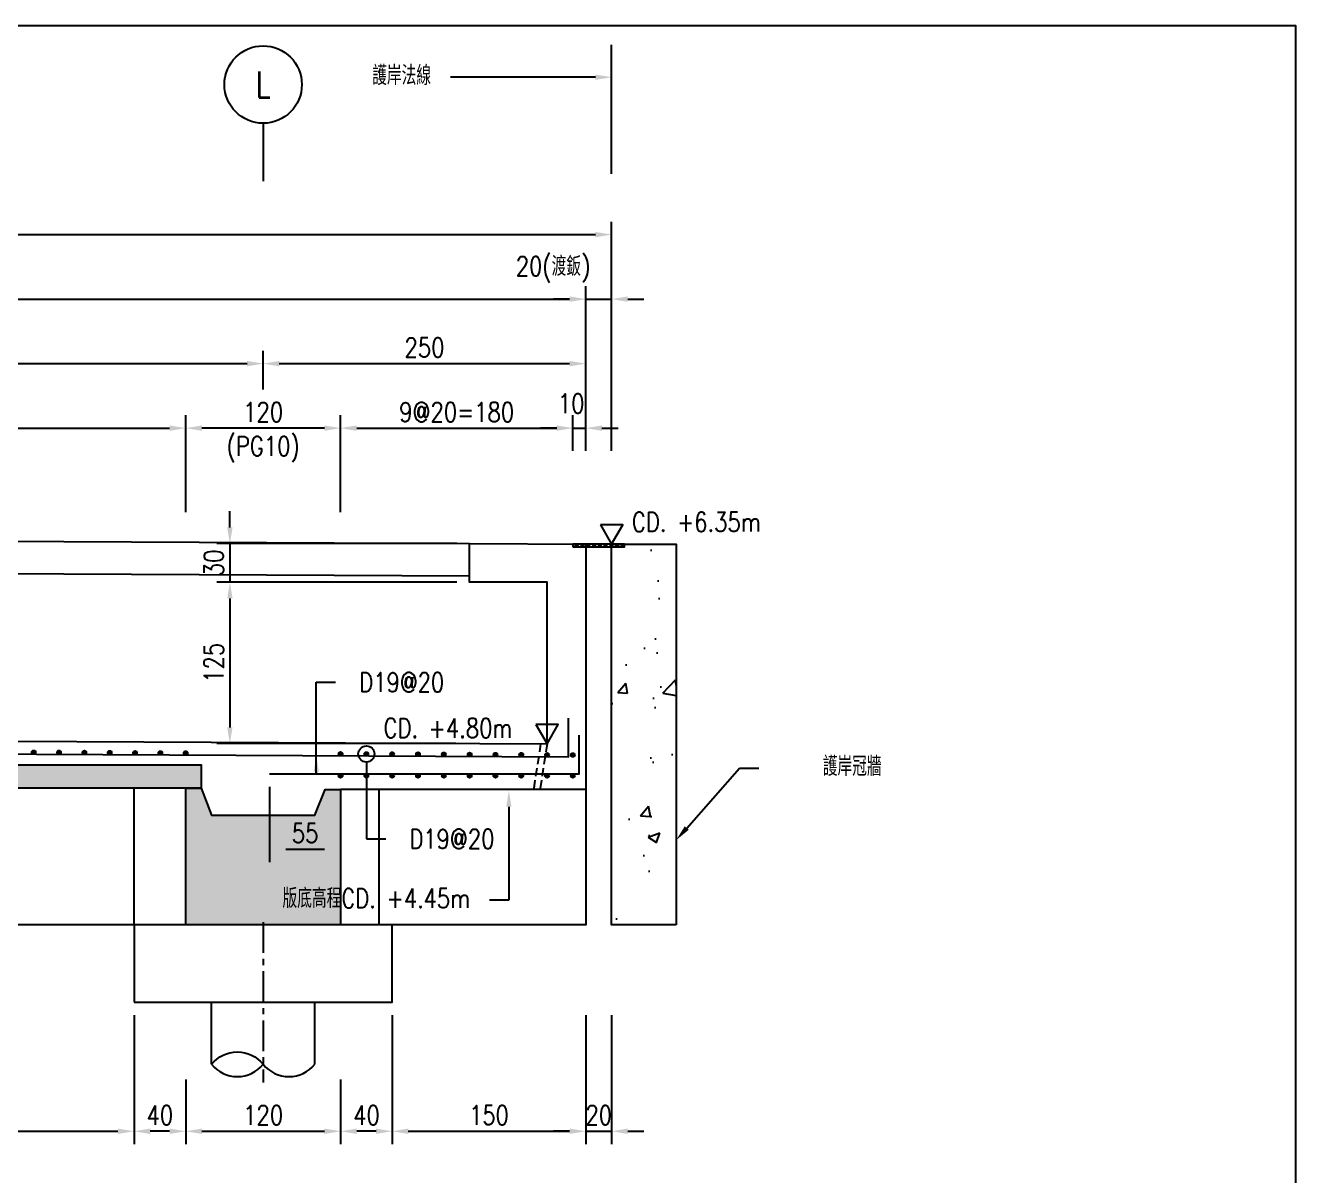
# Model space of a CAD drawing. Extents: x -791 to 13121, y -31587 to 2944.
# Drawn here: x 2961 to 3945, y -9179 to -8287 of the extents above; entities that cross this region are included whole.
import ezdxf
from ezdxf import colors
from ezdxf.entities.mleader import LeaderData, LeaderLine
from ezdxf.enums import TextEntityAlignment as Align
from ezdxf.math import Vec2, Vec3

# ---------------------------------------------------------------- set-up
doc = ezdxf.new("R2010")
doc.units = 0
doc.header["$LTSCALE"] = 0.05
doc.linetypes.add('CENTER', pattern=[50.8, 31.75, -6.35, 6.35, -6.35])
doc.linetypes.add('DASHED', pattern=[19.05, 12.7, -6.35])
doc.layers.get('0').update_dxf_attribs({"linetype": 'CONTINUOUS'})
doc.layers.get('Defpoints').update_dxf_attribs({"linetype": 'CONTINUOUS'})
for name, color, linetype in [('HB_0', 7, 'CONTINUOUS'), ('HB_DIM', 1, 'CONTINUOUS'), ('HB_ReBar', 3, 'CONTINUOUS'), ('HB_SYMBOLS', 7, 'CONTINUOUS'), ('HB_TXT_CTEXT', 2, 'CONTINUOUS'), ('底圖', 7, 'CONTINUOUS'), ('預鑄梁', 4, 'CONTINUOUS'), ('預鑄版_HATCH', 253, 'CONTINUOUS')]:
    doc.layers.add(name, color=color, linetype=linetype)
doc.styles.get("Standard").update_dxf_attribs({"font": 'ROMANS.shx', "width": 0.8, "bigfont": 'lchinap.shx'})
doc.dimstyles.new('50cm', dxfattribs={"dimscale": 5, "dimtxt": 3, "dimasz": 2.5, "dimexe": 2, "dimexo": 2, "dimgap": 1, "dimtad": 1, "dimdsep": 46, "dimtxsty": 'Standard', "dimcen": 0, "dimclrt": 2, "dimadec": 0, "dimazin": 0, "dimtfac": 1, "dimtix": 1, "dimtmove": 2, "dimatfit": 3, "dimfxl": 0, "dimtolj": 1, "dimtzin": 0, "dimarcsym": 0})

# ---------------------------------------------------------------- blocks, each defined once
blk = doc.blocks.new('預鑄樁帽2x2')
at = {"layer": 'HB_0'}
blk.add_lwpolyline([(-100, 0), (100, 0), (100, 60), (-100, 60)], close=True, dxfattribs=at)
blk = doc.blocks.new('*D100')
at = {"layer": 'Defpoints', "color": 0}
for p in [(3395, -8499.67), (3395, -8627.17), (415, -8674.67)]:
    blk.add_point(p, dxfattribs=at)
at = {"layer": 'HB_DIM', "color": 0, "lineweight": -2}
for p, q in [((415, -8664.67), (415, -8489.67)), ((3395, -8617.17), (3395, -8489.67)), ((427.5, -8499.67), (3382.5, -8499.67))]:
    blk.add_line(p, q, dxfattribs=at)
at = {"layer": 'HB_DIM', "color": 0}
for points in [[(427.5, -8497.58), (427.5, -8501.75), (415, -8499.67)], [(3382.5, -8497.58), (3382.5, -8501.75), (3395, -8499.67)]]:
    blk.add_solid(points, dxfattribs=at)
at = {"layer": 'HB_DIM', "color": 2, "insert": (1905, -8487.17), "char_height": 15, "attachment_point": 5}
blk.add_mtext('\\A1;2980', dxfattribs=at)
blk = doc.blocks.new('*D105')
at = {"layer": 'Defpoints', "color": 0}
for p in [(3145, -8549.67), (2495, -8579.67), (3145, -8579.67)]:
    blk.add_point(p, dxfattribs=at)
at = {"layer": 'HB_DIM', "color": 0, "lineweight": -2}
for p, q in [((2495, -8569.67), (2495, -8539.67)), ((3145, -8569.67), (3145, -8539.67)), ((2507.5, -8549.67), (3132.5, -8549.67))]:
    blk.add_line(p, q, dxfattribs=at)
at = {"layer": 'HB_DIM', "color": 0}
for points in [[(2507.5, -8547.58), (2507.5, -8551.75), (2495, -8549.67)], [(3132.5, -8547.58), (3132.5, -8551.75), (3145, -8549.67)]]:
    blk.add_solid(points, dxfattribs=at)
at = {"layer": 'HB_DIM', "color": 2, "insert": (2820, -8537.17), "char_height": 15, "attachment_point": 5}
blk.add_mtext('\\A1;650', dxfattribs=at)
blk = doc.blocks.new('*D106')
at = {"layer": 'Defpoints', "color": 0}
for p in [(3395, -8549.67), (3145, -8579.67), (3395, -8627.17)]:
    blk.add_point(p, dxfattribs=at)
at = {"layer": 'HB_DIM', "color": 0, "lineweight": -2}
for p, q in [((3145, -8569.67), (3145, -8539.67)), ((3395, -8617.17), (3395, -8539.67)), ((3157.5, -8549.67), (3382.5, -8549.67))]:
    blk.add_line(p, q, dxfattribs=at)
at = {"layer": 'HB_DIM', "color": 0}
for points in [[(3157.5, -8547.58), (3157.5, -8551.75), (3145, -8549.67)], [(3382.5, -8547.58), (3382.5, -8551.75), (3395, -8549.67)]]:
    blk.add_solid(points, dxfattribs=at)
at = {"layer": 'HB_DIM', "color": 2, "insert": (3270, -8537.17), "char_height": 15, "attachment_point": 5}
blk.add_mtext('\\A1;250', dxfattribs=at)
blk = doc.blocks.new('*D107')
at = {"layer": 'Defpoints', "color": 0}
for p in [(3415, -8499.67), (3395, -8627.17), (3415, -8627.37)]:
    blk.add_point(p, dxfattribs=at)
at = {"layer": 'HB_DIM', "color": 0, "lineweight": -2}
for p, q in [((3395, -8617.17), (3395, -8489.67)), ((3415, -8617.37), (3415, -8489.67)), ((3382.5, -8499.67), (3370, -8499.67)), ((3395, -8499.67), (3415, -8499.67)), ((3427.5, -8499.67), (3440, -8499.67))]:
    blk.add_line(p, q, dxfattribs=at)
at = {"layer": 'HB_DIM', "color": 0}
for points in [[(3382.5, -8497.58), (3382.5, -8501.75), (3395, -8499.67)], [(3427.5, -8497.58), (3427.5, -8501.75), (3415, -8499.67)]]:
    blk.add_solid(points, dxfattribs=at)
at = {"layer": 'HB_DIM', "color": 2, "insert": (3369.63, -8476.7), "char_height": 15, "attachment_point": 5}
blk.add_mtext('\\A1;20(渡鈑)', dxfattribs=at)
blk = doc.blocks.new('*D108')
at = {"layer": 'Defpoints', "color": 0}
for p in [(3415, -8449.67), (3415, -8627.37), (415, -8674.67)]:
    blk.add_point(p, dxfattribs=at)
at = {"layer": 'HB_DIM', "color": 0, "lineweight": -2}
for p, q in [((415, -8664.67), (415, -8439.67)), ((3415, -8617.37), (3415, -8439.67)), ((427.5, -8449.67), (3402.5, -8449.67))]:
    blk.add_line(p, q, dxfattribs=at)
at = {"layer": 'HB_DIM', "color": 0}
for points in [[(427.5, -8447.58), (427.5, -8451.75), (415, -8449.67)], [(3402.5, -8447.58), (3402.5, -8451.75), (3415, -8449.67)]]:
    blk.add_solid(points, dxfattribs=at)
at = {"layer": 'HB_DIM', "color": 2, "insert": (1915, -8437.17), "char_height": 15, "attachment_point": 5}
blk.add_mtext('\\A1;3000', dxfattribs=at)
blk = doc.blocks.new('*D114')
at = {"layer": 'Defpoints', "color": 0}
for p in [(3085, -8599.67), (2555, -8674.67), (3085, -8674.67)]:
    blk.add_point(p, dxfattribs=at)
at = {"layer": 'HB_DIM', "color": 0, "lineweight": -2}
for p, q in [((2555, -8664.67), (2555, -8589.67)), ((3085, -8664.67), (3085, -8589.67)), ((2567.5, -8599.67), (3072.5, -8599.67))]:
    blk.add_line(p, q, dxfattribs=at)
at = {"layer": 'HB_DIM', "color": 0}
for points in [[(2567.5, -8597.58), (2567.5, -8601.75), (2555, -8599.67)], [(3072.5, -8597.58), (3072.5, -8601.75), (3085, -8599.67)]]:
    blk.add_solid(points, dxfattribs=at)
at = {"layer": 'HB_DIM', "color": 2, "insert": (2820, -8586.45), "char_height": 15, "attachment_point": 5}
blk.add_mtext('\\A1;27@EQ=530', dxfattribs=at)
blk = doc.blocks.new('*D115')
at = {"layer": 'Defpoints', "color": 0}
for p in [(3385, -8599.67), (3205, -8627.17), (3385, -8627.17)]:
    blk.add_point(p, dxfattribs=at)
at = {"layer": 'HB_DIM', "color": 0, "lineweight": -2}
for p, q in [((3205, -8617.17), (3205, -8589.67)), ((3385, -8617.17), (3385, -8589.67)), ((3217.5, -8599.67), (3372.5, -8599.67))]:
    blk.add_line(p, q, dxfattribs=at)
at = {"layer": 'HB_DIM', "color": 0}
for points in [[(3217.5, -8597.58), (3217.5, -8601.75), (3205, -8599.67)], [(3372.5, -8597.58), (3372.5, -8601.75), (3385, -8599.67)]]:
    blk.add_solid(points, dxfattribs=at)
at = {"layer": 'HB_DIM', "color": 2, "insert": (3295, -8587.17), "char_height": 15, "attachment_point": 5}
blk.add_mtext('\\A1;9@20=180', dxfattribs=at)
blk = doc.blocks.new('*D116')
at = {"layer": 'Defpoints', "color": 0}
for p in [(3395, -8599.67), (3385, -8627.17), (3395, -8627.17)]:
    blk.add_point(p, dxfattribs=at)
at = {"layer": 'HB_DIM', "color": 0, "lineweight": -2}
for p, q in [((3385, -8617.17), (3385, -8589.67)), ((3395, -8617.17), (3395, -8589.67)), ((3372.5, -8599.67), (3360, -8599.67)), ((3385, -8599.67), (3395, -8599.67)), ((3407.5, -8599.67), (3420, -8599.67))]:
    blk.add_line(p, q, dxfattribs=at)
at = {"layer": 'HB_DIM', "color": 0}
for points in [[(3372.5, -8597.58), (3372.5, -8601.75), (3385, -8599.67)], [(3407.5, -8597.58), (3407.5, -8601.75), (3395, -8599.67)]]:
    blk.add_solid(points, dxfattribs=at)
at = {"layer": 'HB_DIM', "color": 2, "insert": (3383.73, -8580.54), "char_height": 15, "attachment_point": 5}
blk.add_mtext('\\A1;10', dxfattribs=at)
blk = doc.blocks.new('ReBarPoint')
at = {"layer": 'HB_0'}
h = blk.add_hatch(color=0, dxfattribs=at)
h.dxf.hatch_style = 1
edge = h.paths.add_edge_path()
edge.add_arc((0, 0), 1.5, 0, 360)
at = {"layer": 'HB_ReBar', "color": 0}
blk.add_circle((0, 0), 1.5, dxfattribs=at)
blk = doc.blocks.new('gr_t')
at = {"layer": 'HB_SYMBOLS', "color": 4, "linetype": 'Continuous'}
blk.add_line((0, -6), (0, -15), dxfattribs=at)
blk.add_circle((0, 0), 6, dxfattribs=at)
at = {"layer": 'HB_SYMBOLS', "color": 4, "linetype": 'Continuous', "width": 0.8}
blk.add_attdef('A', text='', height=4.5, dxfattribs=at).set_placement((0, 0), align=Align.MIDDLE)
blk = doc.blocks.new('PG1011')
at = {"layer": 'HB_0'}
h = blk.add_hatch(color=253, dxfattribs=at)
h.dxf.hatch_style = 1
h.paths.add_polyline_path([(0, 0), (0, 106), (12, 106), (20, 85), (100, 85), (108, 105), (120, 105), (120, 0)])
at = {"layer": '預鑄梁'}
blk.add_lwpolyline([(0, 0), (0, 106), (12, 106), (20, 85), (100, 85), (108, 105), (120, 105), (120, 0), (0, 0)], dxfattribs=at)
blk = doc.blocks.new('*D119')
at = {"layer": 'Defpoints', "color": 0}
for p in [(3305, -8689.12), (3119.23, -8719.12), (3305, -8719.12)]:
    blk.add_point(p, dxfattribs=at)
at = {"layer": 'HB_DIM', "color": 0, "lineweight": -2}
for p, q in [((3119.23, -8676.62), (3119.23, -8664.12)), ((3295, -8689.12), (3109.23, -8689.12)), ((3119.23, -8689.12), (3119.23, -8719.12)), ((3295, -8719.12), (3109.23, -8719.12)), ((3119.23, -8731.62), (3119.23, -8744.12))]:
    blk.add_line(p, q, dxfattribs=at)
at = {"layer": 'HB_DIM', "color": 0}
for points in [[(3117.15, -8676.62), (3121.31, -8676.62), (3119.23, -8689.12)], [(3117.15, -8731.62), (3121.31, -8731.62), (3119.23, -8719.12)]]:
    blk.add_solid(points, dxfattribs=at)
at = {"layer": 'HB_DIM', "color": 2, "insert": (3106.73, -8704.12), "char_height": 15, "attachment_point": 5, "rotation": 90}
blk.add_mtext('\\A1;30', dxfattribs=at)
blk = doc.blocks.new('*D122')
at = {"layer": 'Defpoints', "color": 0}
for p in [(3305, -8719.12), (3119.23, -8844.11), (3304.38, -8844.11)]:
    blk.add_point(p, dxfattribs=at)
at = {"layer": 'HB_DIM', "color": 0, "lineweight": -2}
for p, q in [((3295, -8719.12), (3109.23, -8719.12)), ((3119.23, -8731.62), (3119.23, -8831.61)), ((3294.38, -8844.11), (3109.23, -8844.11))]:
    blk.add_line(p, q, dxfattribs=at)
at = {"layer": 'HB_DIM', "color": 0}
for points in [[(3117.15, -8731.62), (3121.31, -8731.62), (3119.23, -8719.12)], [(3117.15, -8831.61), (3121.31, -8831.61), (3119.23, -8844.11)]]:
    blk.add_solid(points, dxfattribs=at)
at = {"layer": 'HB_DIM', "color": 2, "insert": (3106.73, -8781.62), "char_height": 15, "attachment_point": 5, "rotation": 90}
blk.add_mtext('\\A1;125', dxfattribs=at)
blk = doc.blocks.new('*D124')
at = {"layer": 'Defpoints', "color": 0}
for p in [(3150, -8867.67), (3205, -8879.67), (3205, -8926.11)]:
    blk.add_point(p, dxfattribs=at)
at = {"layer": 'HB_DIM', "color": 0, "lineweight": -2}
for p, q in [((3150, -8877.67), (3150, -8936.11)), ((3205, -8889.67), (3205, -8936.11)), ((3162.5, -8926.11), (3192.5, -8926.11))]:
    blk.add_line(p, q, dxfattribs=at)
at = {"layer": 'HB_DIM', "color": 0}
for points in [[(3162.5, -8924.03), (3162.5, -8928.2), (3150, -8926.11)], [(3192.5, -8924.03), (3192.5, -8928.2), (3205, -8926.11)]]:
    blk.add_solid(points, dxfattribs=at)
at = {"layer": 'HB_DIM', "color": 2, "insert": (3177.5, -8913.61), "char_height": 15, "attachment_point": 5}
blk.add_mtext('\\A1;55', dxfattribs=at)
blk = doc.blocks.new('_DotBlank')
at = {"color": 0, "linetype": 'ByBlock', "lineweight": -2}
blk.add_line((-0.5, 0), (-1, 0), dxfattribs=at)
blk.add_circle((0, 0), 0.5, dxfattribs=at)
blk = doc.blocks.new('80cm直樁')
at = {"layer": 'HB_0', "linetype": 'Continuous'}
for p, q in [((-40, -48.07), (-40, 0)), ((40, -48.07), (40, 0))]:
    blk.add_line(p, q, dxfattribs=at)
for points in [[(-40, -48.07, -0.48), (0, -48.07, 0.48), (40, -48.07, 0.48)], [(-40, -48.07, 0.48), (0, -48.07, 0.48)]]:
    blk.add_lwpolyline(points, format="xyb", dxfattribs=at)
at = {"layer": 'HB_DIM', "color": 1, "linetype": 'CENTER', "ltscale": 15}
blk.add_line((0, 62.15), (0, -62.15), dxfattribs=at)
blk = doc.blocks.new('*D820')
at = {"layer": 'Defpoints', "color": 0}
for p in [(3085, -8599.67), (3085, -8674.67), (3205, -8674.67)]:
    blk.add_point(p, dxfattribs=at)
at = {"layer": 'HB_DIM', "color": 0, "lineweight": -2}
for p, q in [((3085, -8664.67), (3085, -8589.67)), ((3205, -8664.67), (3205, -8589.67)), ((3192.5, -8599.67), (3097.5, -8599.67))]:
    blk.add_line(p, q, dxfattribs=at)
at = {"layer": 'HB_DIM', "color": 0}
for points in [[(3097.5, -8597.58), (3097.5, -8601.75), (3085, -8599.67)], [(3192.5, -8597.58), (3192.5, -8601.75), (3205, -8599.67)]]:
    blk.add_solid(points, dxfattribs=at)
at = {"layer": 'HB_DIM', "color": 2, "char_height": 15, "attachment_point": 5}
for s, insert in [('\\A1;120', (3145, -8587.17)), ('\\A1;(PG10)', (3145, -8616.1))]:
    blk.add_mtext(s, dxfattribs=dict(at, insert=insert))
blk = doc.blocks.new('*D888')
at = {"layer": 'Defpoints', "color": 0}
for p in [(3085, -9094.67), (3205, -9094.67), (3205, -9144.67)]:
    blk.add_point(p, dxfattribs=at)
at = {"layer": 'HB_DIM', "color": 0, "lineweight": -2}
for p, q in [((3085, -9104.67), (3085, -9154.67)), ((3205, -9104.67), (3205, -9154.67)), ((3097.5, -9144.67), (3192.5, -9144.67))]:
    blk.add_line(p, q, dxfattribs=at)
at = {"layer": 'HB_DIM', "color": 0}
for points in [[(3097.5, -9142.58), (3097.5, -9146.75), (3085, -9144.67)], [(3192.5, -9142.58), (3192.5, -9146.75), (3205, -9144.67)]]:
    blk.add_solid(points, dxfattribs=at)
at = {"layer": 'HB_DIM', "color": 2, "insert": (3145, -9132.17), "char_height": 15, "attachment_point": 5}
blk.add_mtext('\\A1;120', dxfattribs=at)
blk = doc.blocks.new('*D891')
at = {"layer": 'Defpoints', "color": 0}
for p in [(3245, -9044.67), (3205, -9094.67), (3205, -9144.67)]:
    blk.add_point(p, dxfattribs=at)
at = {"layer": 'HB_DIM', "color": 0, "lineweight": -2}
for p, q in [((3245, -9054.67), (3245, -9154.67)), ((3205, -9104.67), (3205, -9154.67)), ((3232.5, -9144.67), (3217.5, -9144.67))]:
    blk.add_line(p, q, dxfattribs=at)
at = {"layer": 'HB_DIM', "color": 0}
for points in [[(3217.5, -9142.58), (3217.5, -9146.75), (3205, -9144.67)], [(3232.5, -9142.58), (3232.5, -9146.75), (3245, -9144.67)]]:
    blk.add_solid(points, dxfattribs=at)
at = {"layer": 'HB_DIM', "color": 2, "insert": (3225, -9132.17), "char_height": 15, "attachment_point": 5}
blk.add_mtext('\\A1;40', dxfattribs=at)
blk = doc.blocks.new('*D893')
at = {"layer": 'Defpoints', "color": 0}
for p in [(2595, -9044.67), (3045, -9044.67), (3045, -9144.67)]:
    blk.add_point(p, dxfattribs=at)
at = {"layer": 'HB_DIM', "color": 0, "lineweight": -2}
for p, q in [((2595, -9054.67), (2595, -9154.67)), ((3045, -9054.67), (3045, -9154.67)), ((2607.5, -9144.67), (3032.5, -9144.67))]:
    blk.add_line(p, q, dxfattribs=at)
at = {"layer": 'HB_DIM', "color": 0}
for points in [[(2607.5, -9142.58), (2607.5, -9146.75), (2595, -9144.67)], [(3032.5, -9142.58), (3032.5, -9146.75), (3045, -9144.67)]]:
    blk.add_solid(points, dxfattribs=at)
at = {"layer": 'HB_DIM', "color": 2, "insert": (2820, -9132.17), "char_height": 15, "attachment_point": 5}
blk.add_mtext('\\A1;450', dxfattribs=at)
blk = doc.blocks.new('*D894')
at = {"layer": 'Defpoints', "color": 0}
for p in [(3245, -9044.67), (3395, -9044.67), (3395, -9144.67)]:
    blk.add_point(p, dxfattribs=at)
at = {"layer": 'HB_DIM', "color": 0, "lineweight": -2}
for p, q in [((3245, -9054.67), (3245, -9154.67)), ((3395, -9054.67), (3395, -9154.67)), ((3257.5, -9144.67), (3382.5, -9144.67))]:
    blk.add_line(p, q, dxfattribs=at)
at = {"layer": 'HB_DIM', "color": 0}
for points in [[(3257.5, -9142.58), (3257.5, -9146.75), (3245, -9144.67)], [(3382.5, -9142.58), (3382.5, -9146.75), (3395, -9144.67)]]:
    blk.add_solid(points, dxfattribs=at)
at = {"layer": 'HB_DIM', "color": 2, "insert": (3320, -9132.17), "char_height": 15, "attachment_point": 5}
blk.add_mtext('\\A1;150', dxfattribs=at)
blk = doc.blocks.new('*D896')
at = {"layer": 'Defpoints', "color": 0}
for p in [(3395, -9044.67), (3415, -9044.67), (3415, -9144.67)]:
    blk.add_point(p, dxfattribs=at)
at = {"layer": 'HB_DIM', "color": 0, "lineweight": -2}
for p, q in [((3395, -9054.67), (3395, -9154.67)), ((3415, -9054.67), (3415, -9154.67)), ((3382.5, -9144.67), (3370, -9144.67)), ((3395, -9144.67), (3415, -9144.67)), ((3427.5, -9144.67), (3440, -9144.67))]:
    blk.add_line(p, q, dxfattribs=at)
at = {"layer": 'HB_DIM', "color": 0}
for points in [[(3382.5, -9142.58), (3382.5, -9146.75), (3395, -9144.67)], [(3427.5, -9142.58), (3427.5, -9146.75), (3415, -9144.67)]]:
    blk.add_solid(points, dxfattribs=at)
at = {"layer": 'HB_DIM', "color": 2, "insert": (3405, -9132.17), "char_height": 15, "attachment_point": 5}
blk.add_mtext('\\A1;20', dxfattribs=at)
blk = doc.blocks.new('*D897')
at = {"layer": 'Defpoints', "color": 0}
for p in [(3045, -9044.67), (3085, -9094.67), (3045, -9144.67)]:
    blk.add_point(p, dxfattribs=at)
at = {"layer": 'HB_DIM', "color": 0, "lineweight": -2}
for p, q in [((3045, -9054.67), (3045, -9154.67)), ((3085, -9104.67), (3085, -9154.67)), ((3072.5, -9144.67), (3057.5, -9144.67))]:
    blk.add_line(p, q, dxfattribs=at)
at = {"layer": 'HB_DIM', "color": 0}
for points in [[(3057.5, -9142.58), (3057.5, -9146.75), (3045, -9144.67)], [(3072.5, -9142.58), (3072.5, -9146.75), (3085, -9144.67)]]:
    blk.add_solid(points, dxfattribs=at)
at = {"layer": 'HB_DIM', "color": 2, "insert": (3065, -9132.17), "char_height": 15, "attachment_point": 5}
blk.add_mtext('\\A1;40', dxfattribs=at)

msp = doc.modelspace()

# ---------------------------------------------------------------- hatches: boundary and pattern name
at = {"layer": 'HB_0'}
h = msp.add_hatch(dxfattribs=at)
h.set_pattern_fill('STEEL', color=1)
h.set_pattern_definition([(45, (-5664.1806, 22438.619), (-2.24506403, 2.24506403), []), (45, (-5664.1806, 22440.2064), (-2.24506403, 2.24506403), [])])
h.paths.add_polyline_path([(3385, -8691.668), (3425, -8691.668), (3425, -8689.668), (3385, -8689.668)])
h = msp.add_hatch(dxfattribs=at)
h.set_pattern_fill('AR-CONC', color=1, scale=0.5)
h.set_pattern_definition([(50, (-3.79, -11136.72), (91.0923, -7.9695), [9.525, -104.775]), (355, (-3.79, -11136.72), (-17.6217, 95.5284), [7.62, -83.8203]), (100.4514, (3.8, -11137.38), (73.4706, 87.5589), [8.095, -89.0451]), (46.1842, (-3.79, -11111.32), (135.5395, -21.0212), [14.2875, -157.1625]), (96.6356, (7.5, -11113.07), (118.702, 123.713), [12.1425, -133.568]), (351.184, (-3.8, -11111.32), (118.702, 123.713), [11.43, -125.73]), (21, (8.91, -11117.67), (75.8072, -51.1326), [9.525, -104.775]), (326, (8.91, -11117.67), (30.901, 92.094), [7.62, -83.82]), (71.4514, (15.22, -11121.93), (106.7082, 40.9614), [8.095, -89.045]), (37.5, (-3.793, -11136.717), (1.5443, 42.27752), [0, -82.804, 0, -85.09, 0, -84.1375]), (7.5, (-3.793, -11136.717), (33.40983, 50.0903), [0, -48.514, 0, -80.899, 0, -32.0675]), (327.5, (-32.114, -11136.717), (67.7953, -2.86437), [0, -31.75, 0, -99.06, 0, -131.445]), (317.5, (-44.814, -11136.72), (74.0646, 12.71325), [0, -41.275, 0, -65.786, 0, -93.345])])
h.paths.add_polyline_path([(3465, -8984.668), (3415, -8984.668), (3415, -8689.668), (3465, -8689.668)])
at = {"layer": '預鑄版_HATCH', "linetype": 'Continuous'}
h = msp.add_hatch(color=256, dxfattribs=at)
h.dxf.hatch_style = 2
h.paths.add_polyline_path([(2543, -8860.669), (3097, -8860.669), (3097, -8878.669), (2543, -8878.669)])

# ---------------------------------------------------------------- linework, layer by layer
at = {"layer": 'Defpoints', "color": 217}
msp.add_lwpolyline([(3945, -10605), (2947.5, -10605), (2947.5, -11050), (0, -11050), (0, -8287.5), (3945, -8287.5)], close=True, dxfattribs=at)
at = {"layer": 'HB_0'}
for p, q in [((605, -8675.618), (3305, -8689.118)), ((604.875, -8700.618), (3304.975, -8714.118))]:
    msp.add_line(p, q, dxfattribs=at)
at = {"layer": 'HB_0', "linetype": 'DASHED', "ltscale": 10}
for p, q in [((3360.025, -8844.418), (3354.517, -8879.668)), ((3365.025, -8844.418), (3359.517, -8879.668))]:
    msp.add_line(p, q, dxfattribs=at)
at = {"layer": 'HB_0', "color": 252}
for p, q in [((3045, -8984.668), (3045, -8878.669)), ((3235, -8984.668), (3235, -8879.668))]:
    msp.add_line(p, q, dxfattribs=at)
at = {"layer": 'HB_0', "color": 4}
for points in [[(605, -8830.618), (3365, -8844.418), (3365, -8719.118), (3305, -8719.118), (3305, -8689.118)], [(3305, -8689.118), (3395, -8689.568), (3395, -8879.668), (3205, -8879.668), (3205, -8984.668), (3085, -8984.668), (3085, -8878.669), (2555, -8878.669), (2555, -8984.668), (2435, -8984.668), (2435, -8874.669), (1905, -8874.669), (1905, -8984.668), (1785, -8984.668), (1785, -8871.669), (1255, -8871.669)]]:
    msp.add_lwpolyline(points, dxfattribs=at)
at = {"layer": 'HB_0'}
msp.add_lwpolyline([(3385, -8691.668), (3425, -8691.668), (3425, -8689.668), (3385, -8689.668)], close=True, dxfattribs=at)
at = {"layer": 'HB_0', "color": 4}
msp.add_lwpolyline([(3465, -8984.668), (3415, -8984.668), (3415, -8689.668), (3465, -8689.668)], close=True, dxfattribs=at)
at = {"layer": 'HB_0', "color": 7, "linetype": 'Continuous'}
msp.add_lwpolyline([(2543, -8860.669), (3097, -8860.669), (3097, -8878.669), (2543, -8878.669)], close=True, dxfattribs=at)
at = {"layer": 'HB_0'}
msp.add_lwpolyline([(3395, -8879.668), (3395, -8984.668), (645, -8984.668)], dxfattribs=at)
at = {"layer": 'HB_DIM'}
msp.add_line((3415, -8402.674), (3415, -8302.674), dxfattribs=at)
at = {"layer": 'HB_ReBar'}
for points in [[(495, -8810.068), (495, -8840.068), (3381.5, -8854.531), (3381.5, -8824.518)], [(3150, -8867.668), (3390, -8867.668), (3390, -8837.668)]]:
    msp.add_lwpolyline(points, dxfattribs=at)
at = {"layer": 'HB_SYMBOLS', "linetype": 'Continuous'}
for points in [[(3406.34, -8674.668), (3415, -8689.668), (3423.66, -8674.668)], [(3356.34, -8829.418), (3365, -8844.418), (3373.66, -8829.418)]]:
    msp.add_lwpolyline(points, close=True, dxfattribs=at)

# ---------------------------------------------------------------- block references
at = {"layer": 'HB_0'}
for name, p in [('PG1011', (3085, -8984.668)), ('預鑄樁帽2x2', (3145, -9044.668)), ('80cm直樁', (3145, -9044.668))]:
    msp.add_blockref(name, p, dxfattribs=at)
at = {"layer": 'HB_ReBar'}
for p in [(2967.222, -8850.929), (2986.852, -8851.027), (3006.482, -8851.125), (3026.111, -8851.224), (3045.741, -8851.322), (3065.37, -8851.42), (3085, -8851.518), (3205, -8852.118), (3225.001, -8852.218), (3245.002, -8852.318), (3265.003, -8852.418), (3285.003, -8852.518), (3305.004, -8852.618), (3325.005, -8852.718), (3345.006, -8852.818), (3365.007, -8852.918), (3385, -8853.018), (3205, -8869.168), (3225, -8869.168), (3245, -8869.168), (3265, -8869.168), (3285, -8869.168), (3305, -8869.168), (3325, -8869.168), (3345, -8869.168), (3365, -8869.168), (3385, -8869.168)]:
    msp.add_blockref('ReBarPoint', p, dxfattribs=at)
at = {"layer": '底圖'}
ref = msp.add_blockref('gr_t', (3145, -8333.352), dxfattribs=dict(at, xscale=5, yscale=5, zscale=5))
ref.add_attrib('A', 'L', dxfattribs={"layer": 'HB_SYMBOLS', "color": 4, "linetype": 'Continuous', "height": 20, "width": 0.8}).set_placement((3145, -8333.352), align=Align.MIDDLE)

# ---------------------------------------------------------------- texts
at = {"layer": 'HB_TXT_CTEXT', "linetype": 'Continuous', "width": 0.8}
for s, p in [('CD. +6.35m', (3430.751, -8672.362)), ('CD. +4.80m', (3238.26, -8832.112))]:
    msp.add_text(s, height=15, dxfattribs=at).set_placement(p, align=Align.MIDDLE_LEFT)

# ---------------------------------------------------------------- dimensions: what is measured, and where the dimension line sits
at = {"layer": 'HB_DIM'}
for base, p1, p2, picture, middle in [((3415, -8449.668), (415, -8674.668), (3415, -8627.37), '*D108', (1915, -8437.168)), ((3395, -8499.668), (415, -8674.668), (3395, -8627.168), '*D100', (1905, -8487.168)), ((3145, -8549.668), (2495, -8579.668), (3145, -8579.668), '*D105', (2820, -8537.168)), ((3395, -8549.668), (3145, -8579.668), (3395, -8627.168), '*D106', (3270, -8537.168)), ((3205, -8926.113), (3150, -8867.668), (3205, -8879.668), '*D124', (3177.5, -8913.613)), ((3045, -9144.668), (2595, -9044.668), (3045, -9044.668), '*D893', (2820, -9132.168)), ((3045, -9144.668), (3085, -9094.668), (3045, -9044.668), '*D897', (3065, -9132.168)), ((3205, -9144.668), (3245, -9044.668), (3205, -9094.668), '*D891', (3225, -9132.168)), ((3395, -9144.668), (3245, -9044.668), (3395, -9044.668), '*D894', (3320, -9132.168)), ((3415, -9144.668), (3395, -9044.668), (3415, -9044.668), '*D896', (3405, -9132.168)), ((3205, -9144.668), (3085, -9094.668), (3205, -9094.668), '*D888', (3145, -9132.168))]:
    dim = msp.add_linear_dim(base=base, p1=p1, p2=p2, dimstyle='50cm', dxfattribs=at)
    dim.commit()
    dim.dimension.update_dxf_attribs({"geometry": picture, "text_midpoint": middle})
dim = msp.add_linear_dim(base=(3415, -8499.668), p1=(3395, -8627.168), p2=(3415, -8627.37), text='<>(渡鈑)', dimstyle='50cm', dxfattribs=at)
dim.commit()
dim.dimension.update_dxf_attribs({"geometry": '*D107', "text_midpoint": (3369.631, -8476.695), "dimtype": 160})
dim = msp.add_linear_dim(base=(3395, -8599.668), p1=(3385, -8627.168), p2=(3395, -8627.168), dimstyle='50cm', dxfattribs=at)
dim.commit()
dim.dimension.update_dxf_attribs({"geometry": '*D116', "text_midpoint": (3383.732, -8580.535), "dimtype": 160})
for base, p1, p2, text, picture, middle in [((3085, -8599.668), (2555, -8674.668), (3085, -8674.668), '27@EQ=<>', '*D114', (2820, -8586.454)), ((3385, -8599.668), (3205, -8627.168), (3385, -8627.168), '9@20=<>', '*D115', (3295, -8587.168))]:
    dim = msp.add_linear_dim(base=base, p1=p1, p2=p2, text=text, dimstyle='50cm', dxfattribs=at)
    dim.commit()
    dim.dimension.update_dxf_attribs({"geometry": picture, "text_midpoint": middle})
dim = msp.add_linear_dim(base=(3085, -8599.668), p1=(3205, -8674.668), p2=(3085, -8674.668), angle=180, text='<>\\X(PG10)', dimstyle='50cm', dxfattribs=at)
dim.commit()
dim.dimension.update_dxf_attribs({"geometry": '*D820', "text_midpoint": (3145, -8599.668)})
for base, p1, p2, picture, middle in [((3119.229, -8719.118), (3305, -8689.118), (3305, -8719.118), '*D119', (3106.729, -8704.118)), ((3119.229, -8844.115), (3305, -8719.118), (3304.375, -8844.115), '*D122', (3106.729, -8781.616))]:
    dim = msp.add_linear_dim(base=base, p1=p1, p2=p2, angle=90, dimstyle='50cm', dxfattribs=at)
    dim.commit()
    dim.dimension.update_dxf_attribs({"geometry": picture, "text_midpoint": middle})

# ---------------------------------------------------------------- leaders
ml = msp.add_multileader_mtext('Standard', dxfattribs=at)
ml.set_content('護岸法線', color=2)
ml.set_leader_properties(color=1)
ml.build(insert=Vec2(0, 0))
ml.multileader.update_dxf_attribs({"dogleg_length": 3, "arrow_head_size": 12.5, "scale": 5})
ctx = ml.context
ctx.base_point, ctx.scale, ctx.char_height, ctx.arrow_head_size, ctx.landing_gap_size, ctx.plane_origin = Vec3(3179.879, -8327.674), 5, 15, 12.5, 15, Vec3(3415, -8302.674)
ctx.text_align_type = 2
notes = []
notes.append((ctx, [(0, (1, 1, 0), (3305.129, -8327.674), (-1, 0), 15, [(0, [(3415, -8327.674)], 0, [])])]))
ctx.mtext.insert, ctx.mtext.alignment, ctx.mtext.flow_direction = Vec3(3275.129, -8318.768), 3, 5
ml = msp.add_multileader_mtext('Standard', dxfattribs=at)
ml.set_content('D19@20', color=2)
ml.set_leader_properties(color=1)
ml.build(insert=Vec2(0, 0))
ml.multileader.update_dxf_attribs({"dogleg_length": 3, "arrow_head_size": 12.5, "scale": 5})
ctx = ml.context
ctx.base_point, ctx.scale, ctx.char_height, ctx.arrow_head_size, ctx.landing_gap_size, ctx.plane_origin = Vec3(3201.187, -8796.679), 5, 15, 12.5, 15, Vec3(3186.187, -8822.604)
ctx.text_align_type = 2
notes.append((ctx, [(0, (1, 1, 0), (3186.187, -8796.679), (1, 0), 15, [(1, [(3186.187, -8853.552), (3186.186, -8867.668)], 0, [])])]))
ctx.mtext.insert, ctx.mtext.alignment, ctx.mtext.flow_direction = Vec3(3285.33, -8789.179), 3, 5
ml = msp.add_multileader_mtext('Standard', dxfattribs=at)
ml.set_content('D19@20', color=2)
ml.set_leader_properties(color=1)
ml.set_arrow_properties(name='DOTBLANK')
ml.build(insert=Vec2(0, 0))
ml.multileader.update_dxf_attribs({"dogleg_length": 3, "arrow_head_size": 12.5, "scale": 5})
ctx = ml.context
ctx.base_point, ctx.scale, ctx.char_height, ctx.arrow_head_size, ctx.landing_gap_size, ctx.plane_origin = Vec3(3240.001, -8918.083), 5, 15, 12.5, 15, Vec3(3225.001, -8852.218)
ctx.text_align_type = 2
notes.append((ctx, [(0, (1, 1, 0), (3225.001, -8918.083), (1, 0), 15, [(1, [(3225.001, -8852.218), (3225, -8869.168)], 0, [])])]))
ctx.mtext.insert, ctx.mtext.alignment, ctx.mtext.flow_direction = Vec3(3324.144, -8910.583), 3, 5
ml = msp.add_multileader_mtext('Standard', dxfattribs=at)
ml.set_content('護岸冠牆', color=2)
ml.set_leader_properties(color=1)
ml.build(insert=Vec2(0, 0))
ml.multileader.update_dxf_attribs({"dogleg_length": 3, "arrow_head_size": 12.5, "scale": 5})
ctx = ml.context
ctx.base_point, ctx.scale, ctx.char_height, ctx.arrow_head_size, ctx.landing_gap_size, ctx.plane_origin = Vec3(3528.981, -8863.148), 5, 15, 12.5, 15, Vec3(3458.097, -8919.028)
ctx.text_align_type = 2
notes.append((ctx, [(0, (1, 1, 0), (3513.981, -8863.148), (1, 0), 15, [(0, [(3465, -8919.028)], 0, [])])]))
ctx.mtext.insert, ctx.mtext.alignment, ctx.mtext.flow_direction = Vec3(3624.231, -8854.242), 3, 5
ml = msp.add_multileader_mtext('Standard', dxfattribs=at)
ml.set_content('版底高程CD. +4.45m', color=2)
ml.set_leader_properties(color=1)
ml.build(insert=Vec2(0, 0))
ml.multileader.update_dxf_attribs({"dogleg_length": 3, "arrow_head_size": 12.5, "scale": 5})
ctx = ml.context
ctx.base_point, ctx.scale, ctx.char_height, ctx.arrow_head_size, ctx.landing_gap_size, ctx.plane_origin = Vec3(3096.45, -8965.476), 5, 15, 12.5, 15, Vec3(3335.378, -8867.668)
ctx.text_align_type = 2
notes.append((ctx, [(0, (1, 1, 0), (3335.378, -8965.476), (-1, 0), 15, [(0, [(3335.383, -8880.668)], 0, [])])]))
ctx.mtext.insert, ctx.mtext.alignment, ctx.mtext.flow_direction = Vec3(3305.378, -8956.569), 3, 5
for ctx, leaders in notes:
    for number, flags, end, landing, length, lines in leaders:
        leader = LeaderData()
        leader.index, (leader.has_last_leader_line, leader.has_dogleg_vector, leader.attachment_direction) = number, flags
        leader.last_leader_point, leader.dogleg_vector, leader.dogleg_length = Vec3(end), Vec3(landing), length
        for number, points, colour, breaks in lines:
            line = LeaderLine()
            line.index, line.vertices, line.color, line.breaks = number, Vec3.list(points), colors.encode_raw_color(colour), breaks
            leader.lines.append(line)
        ctx.leaders.append(leader)

doc.saveas('drawing.dxf')
